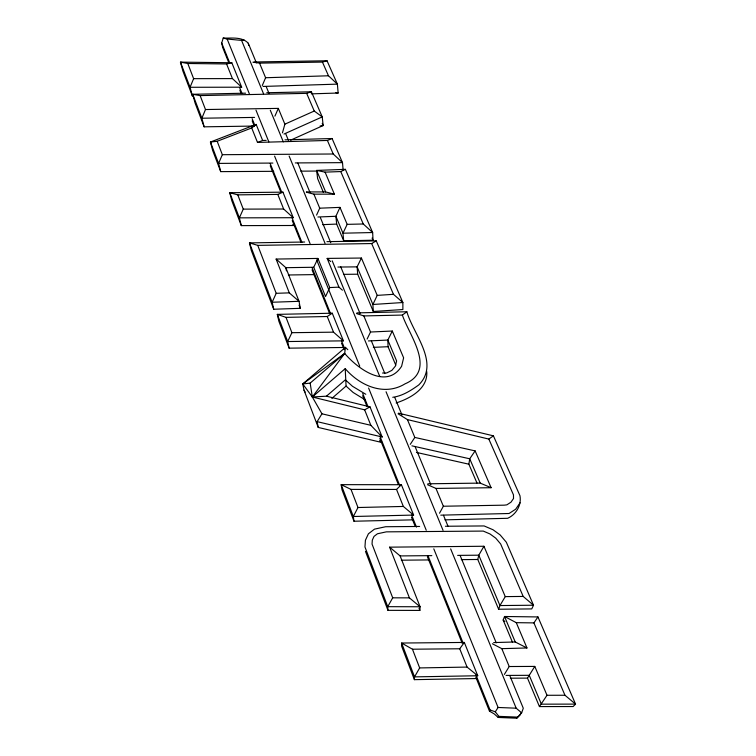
<?xml version="1.0" encoding="UTF-8"?>
<svg xmlns="http://www.w3.org/2000/svg" width="756" height="756" viewBox="0 0 756 756"><rect width="100%" height="100%" fill="white"/><g stroke="black" fill="none" stroke-linecap="round" stroke-linejoin="round"><path stroke-width="1.13" d="M414.382 679.653L414.534 676.875L401.616 643.035L464.326 642.439L477.745 675.751L414.534 676.875L419.656 667.926L412.455 649.215L401.616 643.035L401.644 646.238L414.382 679.653L476.715 678.548M365.469 551.36L387.96 610.338L419.863 610.423L420.081 606.766L400.122 555.925L389.614 547.155L483.944 546.257L505.254 596.616L499.943 605.556L498.629 609.241L531.751 608.911L533.519 605.225L506.34 542.241L500.122 534.908L493.035 529.758L484.105 525.94L445.426 526.252M321.952 413.806L317.133 421.64L382.149 436.996L370.837 425.307L321.952 413.806L312.332 397.004L344.689 353.439L345.454 347.344L347.817 349.716M476.97 483.018L468.871 464.193L469.722 458.788L475.127 450.897L414.817 437.44L407.418 419.589L398.053 413.778M498.629 609.241L477.783 559.487L478.784 555.188L483.944 546.257M282.46 132.839L284.87 124.173L278.321 108.391L205.49 109.535L201.861 118.229L204.148 126.828L252.419 126.082M228.841 62.833L222.68 47.496L221.706 43.045L223.218 38.055C231.572 38.405 241.929 36.439 248.27 43.224L256.378 62.842M398.469 413.163L493.403 435.834L519.967 495.738C521.697 505.084 516.225 514.467 507.673 518.295L444.944 519.845M475.817 677.178L489.463 711.131L494.159 713.862L498.195 717.463L516.754 718.2L521.649 712.842L523.284 708.23L509.752 675.524M512.388 642.061L503.165 620.043L504.535 616.499L537.941 616.934L575.552 704.11L573.133 706.539L539.434 706.586L527.499 678.123L534.785 666.414L509.213 666.527L504.365 674.437M187.781 63.495L193.621 78.671L190.049 87.28L192.44 96.106L182.924 71.158L180.448 62.134L231.818 62.739L241.674 87.195L190.049 87.28L180.448 62.134L187.781 63.495L226.573 63.958L231.818 62.739M520.941 713.05L520.175 714.883L516.754 718.2M262.294 85.504L265.602 77.736L259.544 63.135L252.92 62.181M220.724 171.631L212.644 150.435L210.433 142.034L217.18 141.278L222.34 154.696L218.588 163.4L220.724 171.631L273.719 171.319M274.919 116.131L278.321 108.391M241.306 225.619L231.809 200.718L229.777 192.733L237.781 194.859L243.262 209.129L239.369 217.851L241.306 225.619L294.538 225.496L292.44 224.891M273.729 309.242L251.304 250.444L249.471 242.903L257.749 245.369L276.195 293.319L272.132 302.249L273.729 309.242L300.312 308.325L299.045 301.313L285.853 267.681L276.11 259.062L317.907 258.429L329.739 287.563L325.543 296.55L313.74 267.265L317.907 258.429M316.566 215.11L319.712 208.184L313.901 194.16L306.378 192.213M319.712 208.184L339.983 207.38L335.881 216.292L336.675 224.088L343.696 240.852L373.029 240.2L372.661 232.536L345.388 169.335L316.622 170.421L317.633 178.614L323.436 192.478M342.411 290.181L338.924 287.138L327.159 258.401L361.415 258.042L377.206 295.379L372.906 304.479L373.284 311.472L402.882 309.535L402.872 302.523L376.261 240.871L326.951 241.655M339.983 207.38L347.165 224.352L342.978 233.198L343.696 240.852M289.123 348.157L278.86 321.243L277.31 314.373L286.014 317.378L291.901 332.687L287.696 341.542L289.123 348.157L344.141 347.476M367.114 339.038L370.516 332.016L363.844 315.932L356.634 313.608M361.415 258.042L357.115 266.859L357.673 274.201L373.284 311.472M370.516 332.016L392.288 331.034L387.847 340.058L388.045 346.702L395.794 365.214M353.988 521.234L341.986 489.756L341.173 484.653L351.011 489.397L357.985 507.522L353.326 516.499L353.988 521.234L413.485 519.835M489.463 711.131L490.058 709.988L475.959 674.947M439.519 513.211L443.356 506.237L435.966 488.423L427.594 484.747M457.654 555.386L478.784 555.188L499.943 605.556L533.519 605.225L523.19 596.437L500.661 543.98L495.728 538.14L490.03 533.982L483.264 531.081L386.344 531.855L377.433 533.783L374.022 536.401L372.311 540.134L372.046 544.084L392.704 597.826L387.743 606.671L387.96 610.338M498.195 717.463L498.856 716.367L517.539 717.104M534.785 666.414L547.004 695.284L539.434 706.586M498.856 716.367L495.303 711.802L498.091 707.474L433.793 548.847M410.291 444.339L414.817 437.44M516.272 622.66L526.979 647.968L515.242 641.976L504.535 616.499L516.272 622.66L533.916 622.897L537.941 616.934M520.081 502.797L515.668 509.213L509.062 513.504L440.776 515.157M412.455 649.215L459.733 648.771L464.326 642.439M351.011 489.397L396.531 489.444L401.389 484.719L413.617 515.072L353.326 516.499L341.173 484.653L401.389 484.719M331.856 398.403L346.068 386.08L345.218 368.644L312.332 397.004L302.75 383.963L345.454 347.344M392.288 331.034L403.628 357.834L401.616 366.254C386.363 390.162 357.522 368.512 344.689 353.439L310.158 383.112L312.332 397.004L326.441 396.191L345.331 379.843L352.504 386.297L365.81 394.292M217.18 141.278L251.71 127.962L256.161 124.409L262.644 140.484L266.169 140.38M363.844 315.932L402.372 315.063L406.86 311.755C413.145 333.925 440.323 363.267 418.796 384.908C411.009 390.493 402.428 396.012 392.761 397.278M379.474 440.72L382.432 442.629L318.229 427.433L304.016 390.143L302.75 383.963L344.689 353.439M407.418 419.589L488.839 439.075L493.403 435.834M286.014 317.378L327.244 316.509L332.262 313.211L343.404 340.852L287.696 341.542L277.31 314.373L332.262 313.211M257.749 245.369L371.668 243.555L376.261 240.871M312.332 397.004L364.638 409.837L370.005 406.86L382.149 436.996M325.08 172.141L334.398 194.169L325.656 191.939L316.622 170.421L325.08 172.141L340.758 171.555L345.388 169.335M290.606 140.172L323.162 125.534L322.236 116.897L311.406 91.788L266.755 92.733M283.991 134.048L322.236 116.897L314.25 111.037L306.662 93.357L200.132 95.596L192.723 94.292L195.095 103.071L204.148 126.828M284.87 124.173L314.25 111.037M237.781 194.859L277.802 194.424L282.933 192.156L293.233 217.709L239.369 217.851L229.777 192.733L282.933 192.156M251.71 127.962L257.503 142.43L327.405 140.455L332.082 138.518L342.496 162.644L343.12 169.873M396.163 402.957C410.234 398.365 428.028 388.754 426.762 371.593M256.161 124.409L210.433 142.034L218.588 163.4L272.869 163.069M257.503 142.43L262.644 140.484M306.662 93.357L311.406 91.788M259.544 63.135L322.434 62.087L327.027 60.763L337.393 84.133L338.14 93.026L311.302 93.857M320.119 125.997L323.162 125.534L322.226 123.36M223.218 38.055L227.15 39.038L241.57 40.399L244.188 40.021M302.75 383.963L310.158 383.112M377.206 295.379L393.47 294.32L402.872 302.523L372.906 304.479L357.115 266.859L337.923 267.057M329.739 287.563L338.924 287.138M368.427 340.937L387.847 340.058L396.616 360.952L395.369 366.15L391.854 370.374L386.732 372.954L382.555 373.039M373.37 347.363L388.045 346.702M317.907 217L335.881 216.292L342.978 233.198L372.661 232.536L363.267 223.984L340.758 171.555M322.576 224.645L336.675 224.088M276.195 293.319L289.283 292.865L299.045 301.313L272.132 302.249L249.471 242.903L304.649 242.014M265.602 77.736L328.482 75.78L337.393 84.133L263.06 86.439M285.003 139.851L332.082 138.518M493.677 642.572L515.242 641.976M492.373 643.753L501.804 648.657L526.979 647.968M357.985 507.522L403.345 506.444L413.617 515.072M245.605 93.177L192.723 94.292L201.861 118.229L254.574 117.407M347.165 224.352L363.267 223.984M356.898 312.889L406.86 311.755M419.656 667.926L467.066 667.075L477.745 675.751M254.167 61.983L327.027 60.763M443.356 506.237L504.233 505.169L506.841 504.857L510.999 502.173L513.522 498.516L513.475 494.878L488.839 439.075M313.74 267.265L285.853 267.681L286.458 270.818M288.414 274.986L313.674 274.617M427.83 483.793L480.221 483.112L491.126 487.714L475.127 450.897M435.966 488.423L491.126 487.714M291.901 332.687L333.519 332.167L343.404 340.852M343.507 274.352L357.673 274.201M505.254 596.616L523.19 596.437M419.637 526.46L385.636 526.734L374.485 529.143L368.408 533.793L365.422 540.247L364.959 546.975L387.743 606.671L420.081 606.766L409.402 597.864L389.614 547.155M400.122 555.925L431.827 555.632M401.351 560.196L429.569 559.931M461.321 559.638L477.783 559.487M222.34 154.696L333.226 153.997L342.496 162.644L295.294 162.927M300.803 171.158L317.293 171.054M243.262 209.129L283.642 209.015L293.233 217.709M506.076 675.42L529.247 675.316L541.372 704.167L575.552 704.11L564.968 695.255L533.916 622.897M510.366 678.189L527.499 678.123M193.621 78.671L232.442 78.596L241.674 87.195M547.004 695.284L564.968 695.255M306.435 191.929L325.656 191.939M313.901 194.16L334.398 194.169M392.704 597.826L409.402 597.864M498.091 707.474L516.178 708.192L521.649 712.842M335.815 92.695L338.14 93.026M411.916 445.832L469.722 458.788L480.221 483.112M416.414 452.409L468.871 464.193M326.441 396.191L370.005 406.86M490.058 709.988L495.303 711.802M365.233 399.886L353.146 392.468L346.068 386.08M503.165 620.043L504.885 621.517M345.218 368.644C359.667 385.588 384.294 396.588 405.055 383.831C436.94 370.223 409.223 335.56 402.372 315.063M327.159 258.401L330.665 261.557M304.016 390.143L305.169 392.109M322.434 62.087L328.482 75.78M372.103 238.036L373.029 240.2M327.405 140.455L333.226 153.997M371.668 243.555L393.47 294.32M501.804 648.657L509.213 666.527M266.301 86.827L269.004 93.375M285.683 133.708L288.395 140.247M297.864 163.145L310.036 192.582M320.402 217.652L330.769 242.723M340.691 266.707L360.073 313.589M371.347 340.843L384.87 373.549M394.793 397.533L402.003 414.978M415.082 446.588L430.863 484.747M443.479 515.271L447.987 526.176M460.168 555.603L496.229 642.827M241.57 40.399L263.56 93.857M270.289 110.225L283.302 141.873M289.132 156.057L325.033 243.347M332.205 260.811L379.767 376.479M386.051 391.75L443.035 530.325M450.661 548.875L516.178 708.192M227.15 39.038L249.319 93.744M255.972 110.149L268.834 141.882M274.598 156.105L310.073 243.621M316.717 260.026L359.733 366.15M368.607 388.026L426.252 530.249M221.706 43.045L229.644 62.757M239.775 87.942L241.977 93.423M252.117 118.607L254.763 125.184M270.175 163.513L281.638 191.986M292.213 218.267L301.909 242.364M312.039 267.548L330.542 313.542M341.561 340.928L344.651 348.592M362.71 393.489L368.002 406.633M379.899 436.203L399.726 485.484M411.623 515.053L416.471 527.102M427.924 555.575L463.173 643.186M239.85 90.21L241.173 93.489M252.183 120.865L254.375 126.346M270.232 165.772L280.797 192.052M292.241 220.525L301.049 242.421M312.048 269.807L329.663 313.608M341.542 343.177L344.188 349.745M362.672 395.738L367.076 406.69M379.843 438.452L398.336 484.445M411.538 517.293L415.063 526.053M427.395 556.718L462.171 643.233M226.573 63.958L232.442 78.596M327.244 316.509L333.519 332.167M364.638 409.837L370.837 425.307M396.531 489.444L403.345 506.444M277.802 194.424L283.642 209.015M459.733 648.771L467.066 667.075M419.004 608.24L419.863 610.423M299.055 305.103L300.312 308.325M276.11 259.062L289.283 292.865M200.132 95.596L205.49 109.535M317.133 421.64L318.229 427.433M248.27 43.224L248.686 45.454"/></g></svg>
